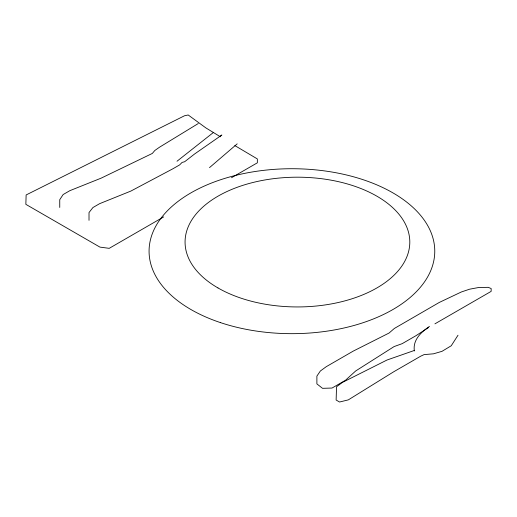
<?xml version="1.0" encoding="UTF-8"?>
<svg xmlns="http://www.w3.org/2000/svg" width="517" height="517" viewBox="0 0 517 517"><rect width="100%" height="100%" fill="white"/><g stroke="black" fill="none" stroke-linecap="round" stroke-linejoin="round"><path stroke-width="0.78" d="M414.363 350.972C412.611 339.889 421.226 332.082 429.478 326.395M458.004 335.229L451.251 345.757L442.009 351.327L433.517 353.809L424.095 354.617L420.728 356.174L393.792 371.729L348.329 399.867L339.559 402.019L336.128 400.035L336.535 386.768L342.383 382.431L386.994 360.026L414.582 350.377M220.055 136.553L221.858 135.008L194.612 153.976L184.627 161.75L182.094 162.409L179.69 164.865L172.956 168.749L130.879 191.07L99.652 203.659L92.918 207.55L89.014 212.565L89.014 220.339M209.501 167.624L237.2 143.862M177.008 161.239L213.573 132.352M198.289 123.524L159.475 147.229L154.816 150.499L152.321 153.439L101.183 178.132L69.873 190.663L63.139 194.547L59.746 199.685L59.746 207.459M163.708 216.875L109.203 248.341L99.923 247.107L25.85 204.338L26.134 194.954L184.504 115.763L188.201 114.981L205.902 127.925L220.371 136.759M231.493 177.738L257.35 162.81L257.35 158.926L234.834 145.587M428.671 327.448L415.662 335.882L402.194 343.656L394.116 346.564L355.67 370.973L345.498 380.266L332.03 388.047L322.518 388.325L316.889 383.885L316.889 376.111L320.366 370.993L326.272 366.676L353.208 351.127L389.068 333.038L394.342 328.463L439.288 302.439L461.364 291.969L469.591 289.197L478.652 287.51L488.171 287.336L491.15 288.512L491.15 291.375L434.92 323.842M217.974 287.937A112.37 64.877 0 0 0 405.974 258.855A112.37 64.877 0 0 0 268.349 179.399A112.37 64.877 0 0 0 217.974 287.937M220.494 322.621A142.847 82.474 0 0 0 434.765 251.197A142.847 82.474 0 0 0 220.494 179.774A142.847 82.474 0 0 0 220.494 322.621"/></g></svg>
